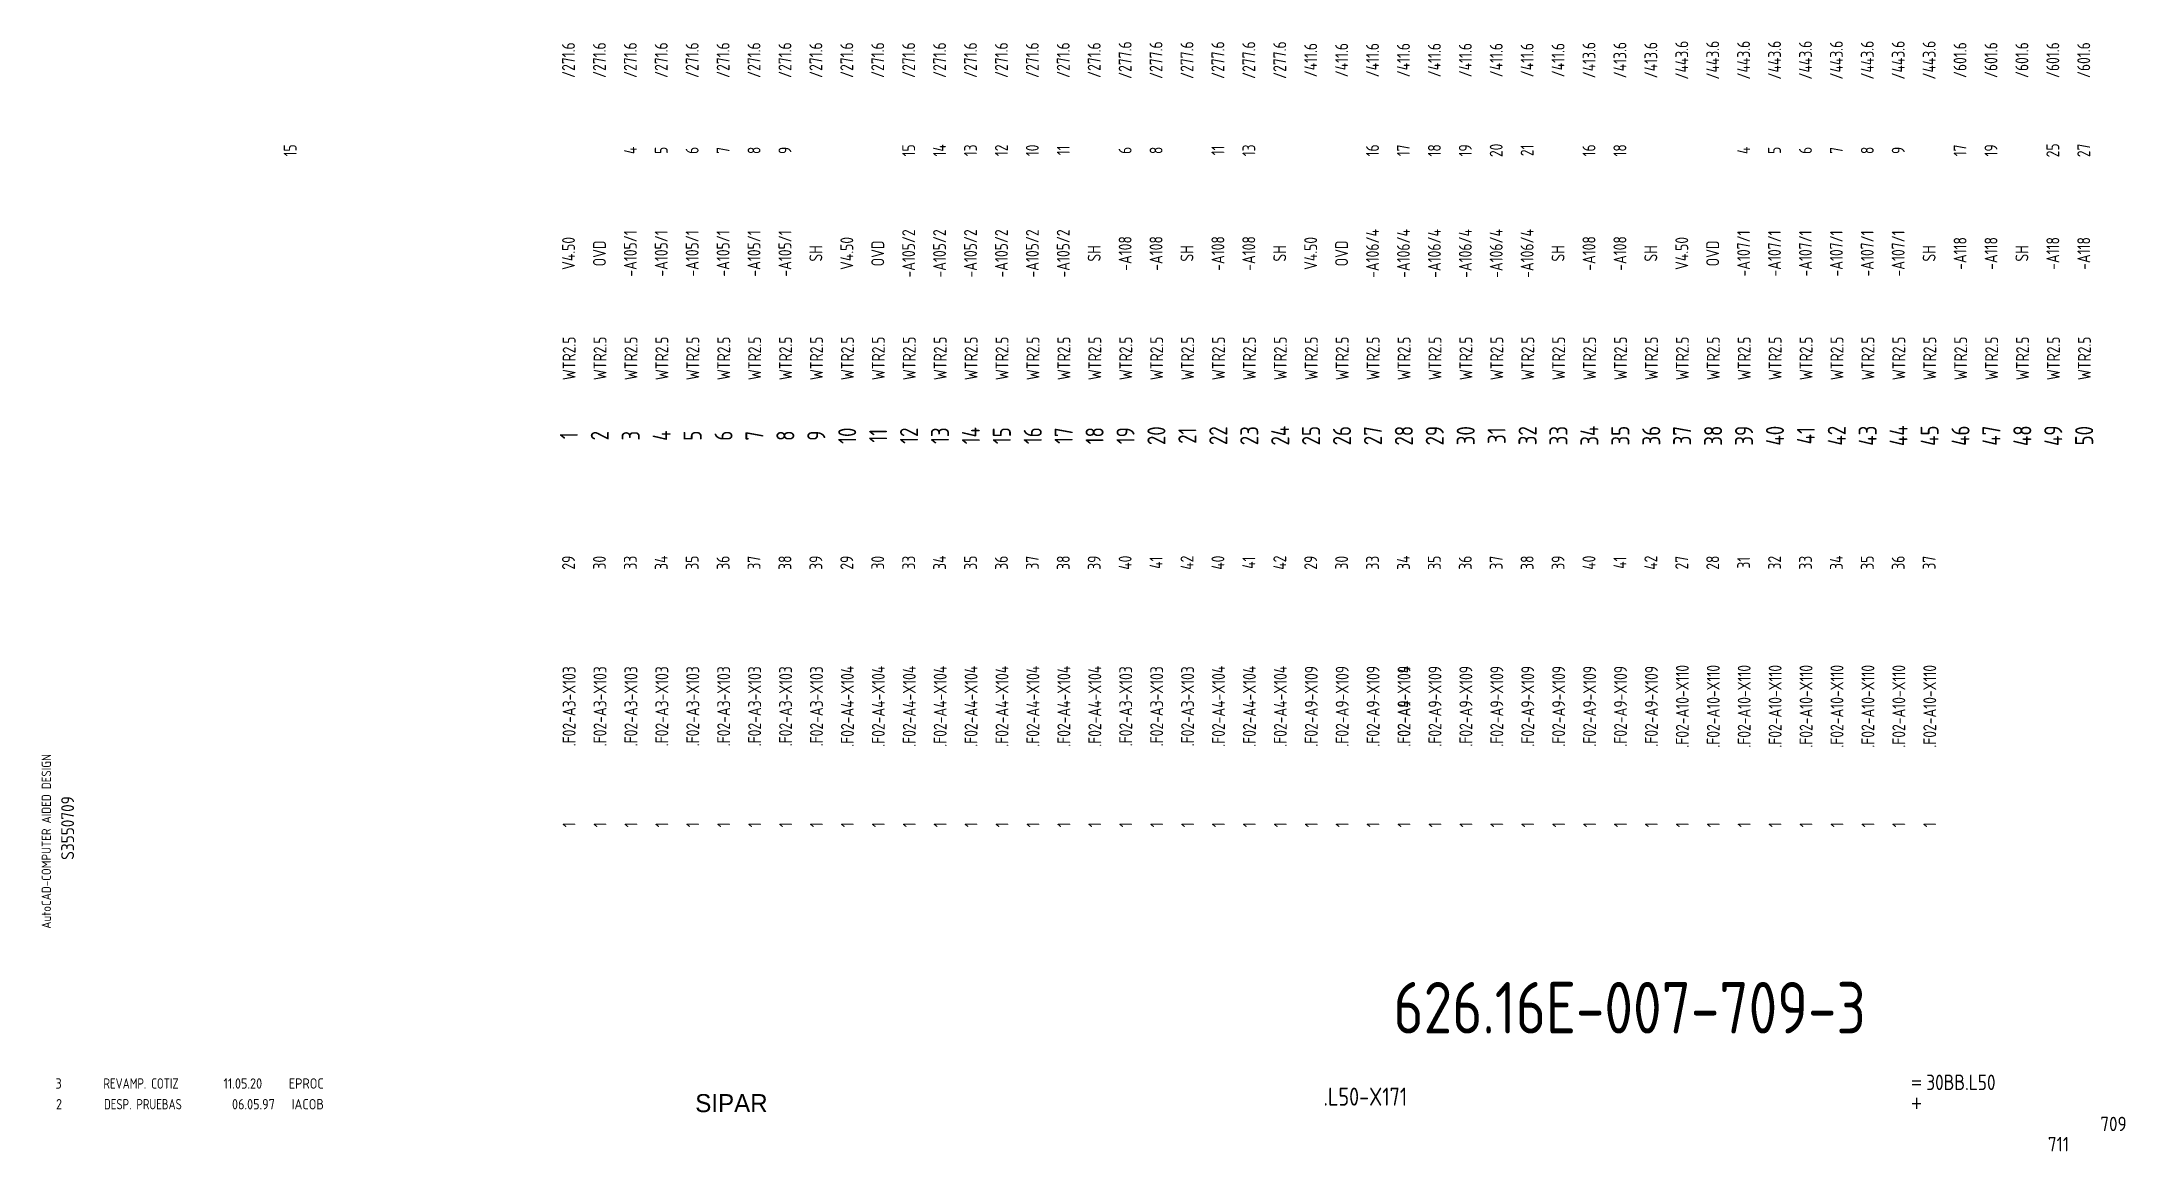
# Model space of a CAD drawing. Extents: x 10 to 414, y 6 to 221.
import ezdxf
from ezdxf.enums import TextEntityAlignment as Align

# ---------------------------------------------------------------- set-up
doc = ezdxf.new("R2010")
doc.units = 0
doc.header["$LTSCALE"] = 5
doc.header["$MEASUREMENT"] = 0
doc.layers.get('0').update_dxf_attribs({"linetype": 'CONTINUOUS'})
doc.layers.add('3', color=3, linetype='CONTINUOUS')
doc.layers.add('CART', color=7, linetype='CONTINUOUS')
doc.styles.add('DIN', font='DIN.shx', dxfattribs={"width": 0.85})
doc.styles.add('N', font='ROMANS', dxfattribs={"width": 0.85, "height": 3})
doc.styles.add('X', font='UNIV.SHX', dxfattribs={"height": 3.5})

# ---------------------------------------------------------------- blocks, each defined once
blk = doc.blocks.new('REV2')
at = {"color": 3, "style": 'DIN'}
for s, width, p in [('2', 0.9, (12.45, 13.79)), ('DESP. PRUEBAS', 0.8, (21.76, 13.79)), ('06.05.97', 0.9, (46.59, 13.79)), ('IACOB', 0.9, (58.16, 13.79))]:
    blk.add_text(s, height=2, dxfattribs=dict(at, width=width)).set_placement(p)

msp = doc.modelspace()

# ---------------------------------------------------------------- block references
at = {"linetype": 'Continuous'}
msp.add_blockref('REV2', (0, 0), dxfattribs=at)

# ---------------------------------------------------------------- texts
at = {"style": 'DIN', "width": 0.8}
for s, p in [('/271.6', (111.88, 217.36)), ('/271.6', (117.88, 217.36)), ('/271.6', (123.88, 217.36)), ('/271.6', (129.88, 217.36)), ('/271.6', (135.88, 217.36)), ('/271.6', (141.88, 217.36)), ('/271.6', (147.88, 217.36)), ('/271.6', (153.88, 217.36)), ('/271.6', (159.88, 217.36)), ('/271.6', (165.88, 217.36)), ('/271.6', (171.88, 217.36)), ('/271.6', (177.88, 217.36)), ('/271.6', (183.88, 217.36)), ('/271.6', (189.88, 217.36)), ('/271.6', (195.88, 217.36)), ('/271.6', (201.88, 217.36)), ('/271.6', (207.88, 217.36)), ('/271.6', (213.88, 217.36)), ('/277.6', (219.88, 217.36)), ('/277.6', (225.88, 217.36)), ('/277.6', (231.88, 217.36)), ('/277.6', (237.88, 217.36)), ('/277.6', (243.88, 217.36)), ('/277.6', (249.88, 217.36)), ('/411.6', (255.88, 217.36)), ('/411.6', (261.88, 217.36)), ('/411.6', (267.88, 217.36)), ('/411.6', (273.88, 217.36)), ('/411.6', (279.88, 217.36)), ('/411.6', (285.88, 217.36)), ('/411.6', (291.88, 217.36)), ('/411.6', (297.88, 217.36)), ('/411.6', (303.88, 217.36)), ('/413.6', (309.88, 217.36)), ('/413.6', (315.88, 217.36)), ('/413.6', (321.88, 217.36)), ('/443.6', (327.88, 217.36)), ('/443.6', (333.88, 217.36)), ('/443.6', (339.88, 217.36)), ('/443.6', (345.88, 217.36)), ('/443.6', (351.88, 217.36)), ('/443.6', (357.88, 217.36)), ('/443.6', (363.88, 217.36)), ('/443.6', (369.88, 217.36)), ('/443.6', (375.88, 217.36)), ('/601.6', (381.88, 217.36)), ('/601.6', (387.88, 217.36)), ('/601.6', (393.88, 217.36)), ('/601.6', (399.88, 217.36)), ('/601.6', (405.88, 217.36)), ('15', (57.88, 199.86)), ('15', (57.88, 199.86)), ('4', (123.88, 199.86)), ('5', (129.88, 199.86)), ('6', (135.88, 199.86)), ('7', (141.88, 199.86)), ('8', (147.88, 199.86)), ('9', (153.88, 199.86)), ('15', (177.88, 199.86)), ('14', (183.88, 199.86)), ('13', (189.88, 199.86)), ('12', (195.88, 199.86)), ('10', (201.88, 199.86)), ('11', (207.88, 199.86)), ('6', (219.88, 199.86)), ('8', (225.88, 199.86)), ('11', (237.88, 199.86)), ('13', (243.88, 199.86)), ('16', (267.88, 199.86)), ('17', (273.88, 199.86)), ('18', (279.88, 199.86)), ('19', (285.88, 199.86)), ('20', (291.88, 199.86)), ('21', (297.88, 199.86)), ('16', (309.88, 199.86)), ('18', (315.88, 199.86)), ('4', (339.88, 199.86)), ('5', (345.88, 199.86)), ('6', (351.88, 199.86)), ('7', (357.88, 199.86)), ('8', (363.88, 199.86)), ('9', (369.88, 199.86)), ('17', (381.88, 199.86)), ('19', (387.88, 199.86)), ('25', (399.88, 199.86)), ('27', (405.88, 199.86)), ('V4.50', (111.88, 179.86)), ('OVD', (117.88, 179.86)), ('-A105/1', (123.88, 179.86)), ('-A105/1', (129.88, 179.86)), ('-A105/1', (135.88, 179.86)), ('-A105/1', (141.88, 179.86)), ('-A105/1', (147.88, 179.86)), ('-A105/1', (153.88, 179.86)), ('V4.50', (165.88, 179.86)), ('OVD', (171.88, 179.86)), ('-A105/2', (177.88, 179.86)), ('-A105/2', (183.88, 179.86)), ('-A105/2', (189.88, 179.86)), ('-A105/2', (195.88, 179.86)), ('-A105/2', (201.88, 179.86)), ('-A105/2', (207.88, 179.86)), ('-A108', (219.88, 179.86)), ('-A108', (225.88, 179.86)), ('-A108', (237.88, 179.86)), ('-A108', (243.88, 179.86)), ('V4.50', (255.88, 179.86)), ('OVD', (261.88, 179.86)), ('-A106/4', (267.88, 179.86)), ('-A106/4', (273.88, 179.86)), ('-A106/4', (279.88, 179.86)), ('-A106/4', (285.88, 179.86)), ('-A106/4', (291.88, 179.86)), ('-A106/4', (297.88, 179.86)), ('-A108', (309.88, 179.86)), ('-A108', (315.88, 179.86)), ('V4.50', (327.88, 179.86)), ('OVD', (333.88, 179.86)), ('-A107/1', (339.88, 179.86)), ('-A107/1', (345.88, 179.86)), ('-A107/1', (351.88, 179.86)), ('-A107/1', (357.88, 179.86)), ('-A107/1', (363.88, 179.86)), ('-A107/1', (369.88, 179.86)), ('-A118', (381.88, 179.86)), ('-A118', (387.88, 179.86)), ('-A118', (399.88, 179.86)), ('-A118', (405.88, 179.86)), ('SH', (159.88, 179.86)), ('SH', (213.88, 179.86)), ('SH', (231.88, 179.86)), ('SH', (249.88, 179.86)), ('SH', (303.88, 179.86)), ('SH', (321.88, 179.86)), ('SH', (375.88, 179.86)), ('SH', (393.88, 179.86)), ('WTR2.5', (112, 159.5)), ('WTR2.5', (118, 159.5)), ('WTR2.5', (124, 159.5)), ('WTR2.5', (130, 159.5)), ('WTR2.5', (136, 159.5)), ('WTR2.5', (142, 159.5)), ('WTR2.5', (148, 159.5)), ('WTR2.5', (154, 159.5)), ('WTR2.5', (160, 159.5)), ('WTR2.5', (166, 159.5)), ('WTR2.5', (172, 159.5)), ('WTR2.5', (178, 159.5)), ('WTR2.5', (184, 159.5)), ('WTR2.5', (190, 159.5)), ('WTR2.5', (196, 159.5)), ('WTR2.5', (202, 159.5)), ('WTR2.5', (208, 159.5)), ('WTR2.5', (214, 159.5)), ('WTR2.5', (220, 159.5)), ('WTR2.5', (226, 159.5)), ('WTR2.5', (232, 159.5)), ('WTR2.5', (238, 159.5)), ('WTR2.5', (244, 159.5)), ('WTR2.5', (250, 159.5)), ('WTR2.5', (256, 159.5)), ('WTR2.5', (262, 159.5)), ('WTR2.5', (268, 159.5)), ('WTR2.5', (274, 159.5)), ('WTR2.5', (280, 159.5)), ('WTR2.5', (286, 159.5)), ('WTR2.5', (292, 159.5)), ('WTR2.5', (298, 159.5)), ('WTR2.5', (304, 159.5)), ('WTR2.5', (310, 159.5)), ('WTR2.5', (316, 159.5)), ('WTR2.5', (322, 159.5)), ('WTR2.5', (328, 159.5)), ('WTR2.5', (334, 159.5)), ('WTR2.5', (340, 159.5)), ('WTR2.5', (346, 159.5)), ('WTR2.5', (352, 159.5)), ('WTR2.5', (358, 159.5)), ('WTR2.5', (364, 159.5)), ('WTR2.5', (370, 159.5)), ('WTR2.5', (376, 159.5)), ('WTR2.5', (382, 159.5)), ('WTR2.5', (388, 159.5)), ('WTR2.5', (394, 159.5)), ('WTR2.5', (400, 159.5)), ('WTR2.5', (406, 159.5)), ('29', (111.88, 119.86)), ('30', (117.88, 119.86)), ('33', (123.88, 119.86)), ('34', (129.88, 119.86)), ('35', (135.88, 119.86)), ('36', (141.88, 119.86)), ('37', (147.88, 119.86)), ('38', (153.88, 119.86)), ('39', (159.88, 119.86)), ('29', (165.88, 119.86)), ('30', (171.88, 119.86)), ('33', (177.88, 119.86)), ('34', (183.88, 119.86)), ('35', (189.88, 119.86)), ('36', (195.88, 119.86)), ('37', (201.88, 119.86)), ('38', (207.88, 119.86)), ('39', (213.88, 119.86)), ('40', (219.88, 119.86)), ('41', (225.88, 119.86)), ('42', (231.88, 119.86)), ('40', (237.88, 119.86)), ('41', (243.88, 119.86)), ('42', (249.88, 119.86)), ('29', (255.88, 119.86)), ('30', (261.88, 119.86)), ('33', (267.88, 119.86)), ('34', (273.88, 119.86)), ('35', (279.88, 119.86)), ('36', (285.88, 119.86)), ('37', (291.88, 119.86)), ('38', (297.88, 119.86)), ('39', (303.88, 119.86)), ('40', (309.88, 119.86)), ('41', (315.88, 119.86)), ('42', (321.88, 119.86)), ('27', (327.88, 119.86)), ('28', (333.88, 119.86)), ('31', (339.88, 119.86)), ('32', (345.88, 119.86)), ('33', (351.88, 119.86)), ('34', (357.88, 119.86)), ('35', (363.88, 119.86)), ('36', (369.88, 119.86)), ('37', (375.88, 119.86)), ('.F02-A3-X103', (112, 92)), ('.F02-A3-X103', (118, 92)), ('.F02-A3-X103', (124, 92)), ('.F02-A3-X103', (130, 92)), ('.F02-A3-X103', (136, 92)), ('.F02-A3-X103', (142, 92)), ('.F02-A3-X103', (148, 92)), ('.F02-A3-X103', (154, 92)), ('.F02-A3-X103', (160, 92)), ('.F02-A4-X104', (166, 92)), ('.F02-A4-X104', (172, 92)), ('.F02-A4-X104', (178, 92)), ('.F02-A4-X104', (184, 92)), ('.F02-A4-X104', (190, 92)), ('.F02-A4-X104', (196, 92)), ('.F02-A4-X104', (202, 92)), ('.F02-A4-X104', (208, 92)), ('.F02-A4-X104', (214, 92)), ('.F02-A3-X103', (220, 92)), ('.F02-A3-X103', (226, 92)), ('.F02-A3-X103', (232, 92)), ('.F02-A4-X104', (238, 92)), ('.F02-A4-X104', (244, 92)), ('.F02-A4-X104', (250, 92)), ('.F02-A9-X109', (256, 92)), ('.F02-A9-X109', (262, 92)), ('.F02-A9-X109', (268, 92)), ('.F02-A4-X104', (274, 92)), ('.F02-A9-X109', (274, 92)), ('.F02-A9-X109', (280, 92)), ('.F02-A9-X109', (286, 92)), ('.F02-A9-X109', (292, 92)), ('.F02-A9-X109', (298, 92)), ('.F02-A9-X109', (304, 92)), ('.F02-A9-X109', (310, 92)), ('.F02-A9-X109', (316, 92)), ('.F02-A9-X109', (322, 92)), ('.F02-A10-X110', (328, 92)), ('.F02-A10-X110', (334, 92)), ('.F02-A10-X110', (340, 92)), ('.F02-A10-X110', (346, 92)), ('.F02-A10-X110', (352, 92)), ('.F02-A10-X110', (358, 92)), ('.F02-A10-X110', (364, 92)), ('.F02-A10-X110', (370, 92)), ('.F02-A10-X110', (376, 92)), ('1', (112, 69)), ('1', (118, 69)), ('1', (124, 69)), ('1', (130, 69)), ('1', (136, 69)), ('1', (142, 69)), ('1', (148, 69)), ('1', (154, 69)), ('1', (160, 69)), ('1', (166, 69)), ('1', (172, 69)), ('1', (178, 69)), ('1', (184, 69)), ('1', (190, 69)), ('1', (196, 69)), ('1', (202, 69)), ('1', (208, 69)), ('1', (214, 69)), ('1', (220, 69)), ('1', (226, 69)), ('1', (232, 69)), ('1', (238, 69)), ('1', (244, 69)), ('1', (250, 69)), ('1', (256, 69)), ('1', (262, 69)), ('1', (268, 69)), ('1', (274, 69)), ('1', (280, 69)), ('1', (286, 69)), ('1', (292, 69)), ('1', (298, 69)), ('1', (304, 69)), ('1', (310, 69)), ('1', (316, 69)), ('1', (322, 69)), ('1', (328, 69)), ('1', (334, 69)), ('1', (340, 69)), ('1', (346, 69)), ('1', (352, 69)), ('1', (358, 69)), ('1', (364, 69)), ('1', (370, 69)), ('1', (376, 69))]:
    msp.add_text(s, height=2.5, rotation=90, dxfattribs=at).set_placement(p, align=Align.MIDDLE)
at = {"color": 6, "style": 'DIN', "width": 0.8}
for s, p in [('10', (165.96, 144.5)), ('12', (177.96, 144.5)), ('13', (183.96, 144.5)), ('14', (189.96, 144.5)), ('15', (195.96, 144.5)), ('16', (201.96, 144.5)), ('17', (207.96, 144.5)), ('18', (213.96, 144.5)), ('19', (219.96, 144.5)), ('20', (225.96, 144.5)), ('21', (231.96, 144.5)), ('22', (237.96, 144.5)), ('23', (243.96, 144.5)), ('24', (249.96, 144.5)), ('25', (255.96, 144.5)), ('26', (261.96, 144.5)), ('27', (267.96, 144.5)), ('28', (273.96, 144.5)), ('29', (279.96, 144.5)), ('30', (285.96, 144.5)), ('31', (291.96, 144.5)), ('32', (297.96, 144.5)), ('33', (303.96, 144.5)), ('34', (309.96, 144.5)), ('35', (315.96, 144.5)), ('36', (321.96, 144.5)), ('37', (327.96, 144.5)), ('38', (333.96, 144.5)), ('39', (339.96, 144.5)), ('40', (345.96, 144.5)), ('41', (351.96, 144.5)), ('42', (357.96, 144.5)), ('43', (363.96, 144.5)), ('44', (369.96, 144.5)), ('45', (375.96, 144.5)), ('46', (381.96, 144.5)), ('47', (387.96, 144.5)), ('48', (393.96, 144.5)), ('49', (399.96, 144.5)), ('50', (405.96, 144.5)), ('1', (111.96, 144.5)), ('2', (117.96, 144.5)), ('3', (123.96, 144.5)), ('4', (129.96, 144.5)), ('5', (135.96, 144.5)), ('6', (141.96, 144.5)), ('7', (147.96, 144.5)), ('8', (153.96, 144.5)), ('9', (159.96, 144.5)), ('11', (171.96, 144.5))]:
    msp.add_text(s, height=3.5, rotation=90, dxfattribs=at).set_placement(p, align=Align.MIDDLE)
at = {"color": 3, "style": 'DIN'}
for s, width, p in [('3', 0.9, (12.35, 17.81)), ('REVAMP. COTIZ', 0.8, (21.66, 17.81)), ('11.05.20', 0.9, (44.94, 17.81)), ('EPROC', 0.9, (57.62, 17.81))]:
    msp.add_text(s, height=2, dxfattribs=dict(at, width=width)).set_placement(p)
at = {"color": 2, "insert": (271.93, 38.51), "char_height": 10, "width": 111.0411, "attachment_point": 1, "style": 'DIN'}
msp.add_mtext('626.16E-007-709-3', dxfattribs=at)
at = {"layer": '3', "color": 2, "style": 'DIN', "width": 0.85}
msp.add_text('.L50-X171', height=3.5, dxfattribs=at).set_placement((266.5, 14.51), align=Align.CENTER)
at = {"layer": 'CART', "color": 1, "style": 'DIN', "width": 0.9}
msp.add_text('AutoCAD-COMPUTER AIDED DESIGN', height=1.8, rotation=90, dxfattribs=at).set_placement((11.47, 48.84))
at = {"layer": 'CART', "color": 3, "style": 'N', "width": 0.85}
for s, p in [('=', (372.24, 17.91)), ('+', (372.24, 13.87))]:
    msp.add_text(s, height=2.5, dxfattribs=at).set_placement(p)
at = {"layer": 'CART', "color": 3, "style": 'DIN', "width": 0.9, "flags": 1}
msp.add_attdef('S3550709', text='', height=2.5, rotation=90, dxfattribs=at).set_placement((15.95, 68.38), align=Align.CENTER)
at = {"layer": 'CART', "color": 3, "style": 'DIN', "width": 0.85}
msp.add_attdef('30BB.L50', text='', height=3, dxfattribs=at).set_placement((375.33, 16.63), align=Align.BOTTOM_LEFT)
at = {"layer": 'CART', "color": 6, "style": 'X', "flags": 1}
msp.add_attdef('SIPAR', text='', height=3.5, dxfattribs=at).set_placement((143.5, 15), align=Align.MIDDLE)
at = {"layer": 'CART', "color": 2, "style": 'DIN', "width": 0.9, "flags": 1}
msp.add_attdef('709', text='', height=2.8, dxfattribs=at).set_placement((414.2, 9.56), align=Align.RIGHT)
at = {"layer": 'CART', "color": 7, "style": 'DIN', "width": 0.9, "flags": 1}
msp.add_attdef('711', (398.93, 5.65), '', height=2.8, dxfattribs=at)

doc.saveas('drawing.dxf')
